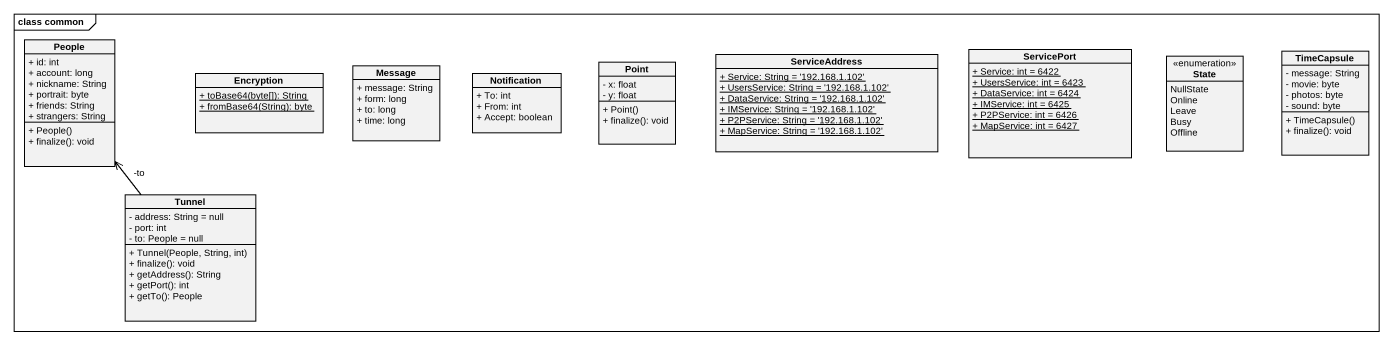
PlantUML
@startuml
mainframe class common
hide circle
hide empty members
skinparam classAttributeIconSize 0
class People {
  + id: int
  + account: long
  + nickname: String
  + portrait: byte
  + friends: String
  + strangers: String
  + People()
  + finalize(): void
}
class Encryption {
  {static} + toBase64(byte[]): String
  {static} + fromBase64(String): byte
}
class Message {
  + message: String
  + form: long
  + to: long
  + time: long
}
class Notification {
  + To: int
  + From: int
  + Accept: boolean
}
class Point {
  - x: float
  - y: float
  + Point()
  + finalize(): void
}
class ServiceAddress {
  {static} + Service: String = '192.168.1.102'
  {static} + UsersService: String = '192.168.1.102'
  {static} + DataService: String = '192.168.1.102'
  {static} + IMService: String = '192.168.1.102'
  {static} + P2PService: String = '192.168.1.102'
  {static} + MapService: String = '192.168.1.102'
}
class ServicePort {
  {static} + Service: int = 6422
  {static} + UsersService: int = 6423
  {static} + DataService: int = 6424
  {static} + IMService: int = 6425
  {static} + P2PService: int = 6426
  {static} + MapService: int = 6427
}
enum "State" as State_ {
  NullState
  Online
  Leave
  Busy
  Offline
}
class TimeCapsule {
  - message: String
  - movie: byte
  - photos: byte
  - sound: byte
  + TimeCapsule()
  + finalize(): void
}
class Tunnel {
  - address: String = null
  - port: int
  - to: People = null
  + Tunnel(People, String, int)
  + finalize(): void
  + getAddress(): String
  + getPort(): int
  + getTo(): People
}
Tunnel -up-> "-to" People
@enduml
